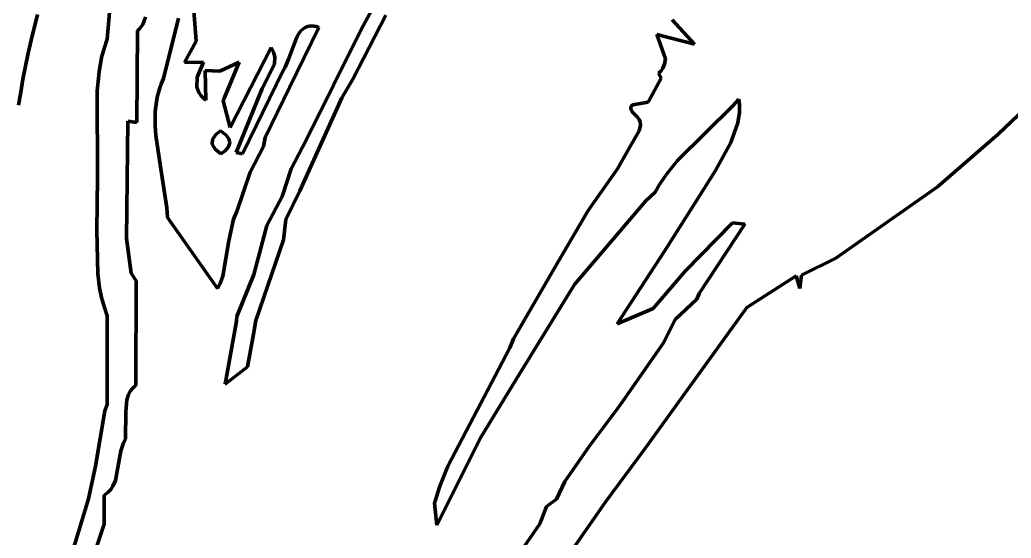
# Model space of a CAD drawing. Header units: millimetres. Extents: x 0 to 7.9, y 0 to 11.
# Drawn here: x 1.666 to 3.256, y 2.075 to 2.907 of the extents above; entities that cross this region are included whole.
import ezdxf

# ---------------------------------------------------------------- set-up
doc = ezdxf.new("R2010")
doc.units = ezdxf.units.MM
doc.layers.add('color#020202ff', color=7, linetype='CONTINUOUS', lineweight=100)
doc.layers.add('color#ffffffff', color=7, linetype='CONTINUOUS', lineweight=100)

msp = doc.modelspace()

# ---------------------------------------------------------------- linework, layer by layer
at = {"layer": 'color#020202ff'}
for p, q in [((1.8062, 2.8757), (1.8159, 2.9897)), ((1.9427, 2.9568), (1.949, 2.8726)), ((1.6948, 2.9152), (1.6844, 2.874)), ((1.8679, 2.9112), (1.8634, 2.8994)), ((1.8968, 2.8125), (1.9206, 2.9093)), ((2.2533, 2.9142), (2.2002, 2.8114)), ((2.2129, 2.8903), (2.2307, 2.9225)), ((1.8634, 2.8994), (1.8588, 2.893)), ((2.1456, 2.8946), (2.0989, 2.7982)), ((2.1199, 2.8917), (2.1223, 2.8935)), ((2.1223, 2.8935), (2.1249, 2.8949)), ((2.1249, 2.8949), (2.1277, 2.896)), ((2.1277, 2.896), (2.1308, 2.8966)), ((2.1308, 2.8966), (2.1341, 2.8968)), ((2.1341, 2.8968), (2.1377, 2.8966)), ((2.1377, 2.8966), (2.1415, 2.8959)), ((2.1415, 2.8959), (2.1456, 2.8946)), ((2.7481, 2.8677), (2.7125, 2.9067)), ((1.8547, 2.8892), (1.8537, 2.7419)), ((1.8588, 2.893), (1.8547, 2.8892)), ((2.0973, 2.8434), (2.1102, 2.8788)), ((2.1102, 2.8788), (2.1136, 2.8847)), ((2.1136, 2.8847), (2.1176, 2.8897)), ((2.1176, 2.8897), (2.1199, 2.8917)), ((2.1256, 2.7139), (2.2129, 2.8903)), ((2.7013, 2.8439), (2.6878, 2.8833)), ((2.6878, 2.8833), (2.7481, 2.8677)), ((1.6844, 2.874), (1.6797, 2.8533)), ((1.8012, 2.8609), (1.8062, 2.8757)), ((1.949, 2.8726), (1.9303, 2.8381)), ((2.0034, 2.7339), (2.0694, 2.8622)), ((2.0694, 2.8622), (2.0731, 2.8547)), ((1.6797, 2.8533), (1.6753, 2.8325)), ((1.7932, 2.8234), (1.7973, 2.846)), ((1.7973, 2.846), (1.8012, 2.8609)), ((2.0731, 2.8547), (2.0749, 2.8474)), ((2.0749, 2.8474), (2.0748, 2.8357)), ((1.6753, 2.8325), (1.6712, 2.8116)), ((1.9303, 2.8381), (1.9607, 2.8385)), ((1.9607, 2.8385), (1.9504, 2.8146)), ((1.9867, 2.8241), (2.0177, 2.8389)), ((2.0177, 2.8389), (1.9946, 2.7821)), ((2.0748, 2.8357), (2.0546, 2.7966)), ((2.0887, 2.8254), (2.0919, 2.8306)), ((2.0919, 2.8306), (2.0973, 2.8434)), ((2.6973, 2.8291), (2.7001, 2.8354)), ((2.7001, 2.8354), (2.7013, 2.8439)), ((1.7903, 2.7928), (1.7932, 2.8234)), ((1.9504, 2.8146), (1.9503, 2.7988)), ((1.9647, 2.778), (1.9635, 2.8253)), ((1.9635, 2.8253), (1.9867, 2.8241)), ((2.0231, 2.6918), (2.0887, 2.8254)), ((2.6905, 2.821), (2.6944, 2.825)), ((2.6947, 2.8131), (2.6905, 2.821)), ((2.6944, 2.825), (2.6973, 2.8291)), ((3.3299, 2.814), (3.2352, 2.7231)), ((1.6712, 2.8116), (1.6676, 2.7907)), ((1.8908, 2.7977), (1.8936, 2.8051)), ((1.8936, 2.8051), (1.8968, 2.8125)), ((1.9503, 2.7988), (1.9533, 2.7903)), ((2.0989, 2.7982), (2.0597, 2.7178)), ((2.2002, 2.8114), (2.1823, 2.7818)), ((2.6737, 2.7748), (2.6947, 2.8131)), ((1.6676, 2.7907), (1.6643, 2.7696)), ((1.7908, 2.6536), (1.7903, 2.7928)), ((1.8852, 2.7751), (1.8867, 2.7826)), ((1.8867, 2.7826), (1.8885, 2.7902)), ((1.8885, 2.7902), (1.8908, 2.7977)), ((1.9533, 2.7903), (1.9572, 2.7846)), ((1.9572, 2.7846), (1.9626, 2.7795)), ((1.9946, 2.7821), (1.9924, 2.7768)), ((2.0546, 2.7966), (2.0131, 2.6941)), ((1.8835, 2.7599), (1.8842, 2.7675)), ((1.8842, 2.7675), (1.8852, 2.7751)), ((1.9626, 2.7795), (1.9647, 2.778)), ((1.9924, 2.7768), (2.0034, 2.7339)), ((2.1823, 2.7818), (2.1153, 2.6325)), ((2.6458, 2.7646), (2.6462, 2.7676)), ((2.6462, 2.7676), (2.6491, 2.7706)), ((2.6491, 2.7706), (2.6737, 2.7748)), ((2.8099, 2.769), (2.721, 2.681)), ((2.8189, 2.7795), (2.8099, 2.769)), ((2.8201, 2.7707), (2.8189, 2.7795)), ((2.8202, 2.7579), (2.8201, 2.7707)), ((1.8831, 2.7522), (1.8835, 2.7599)), ((1.8832, 2.7368), (1.8831, 2.7522)), ((2.6466, 2.7622), (2.6458, 2.7646)), ((2.6483, 2.7593), (2.6466, 2.7622)), ((2.6511, 2.756), (2.6483, 2.7593)), ((2.6529, 2.7542), (2.6511, 2.756)), ((2.6567, 2.7506), (2.6529, 2.7542)), ((2.6594, 2.747), (2.6567, 2.7506)), ((2.8177, 2.7414), (2.8202, 2.7579)), ((1.8392, 2.7441), (1.8373, 2.5561)), ((1.8537, 2.7419), (1.8392, 2.7441)), ((1.8843, 2.7214), (1.8832, 2.7368)), ((2.661, 2.7433), (2.6594, 2.747)), ((2.6594, 2.7286), (2.6617, 2.7378)), ((2.6617, 2.7378), (2.661, 2.7433)), ((2.8063, 2.71), (2.8177, 2.7414)), ((1.8913, 2.6747), (1.8843, 2.7214)), ((1.9804, 2.7225), (1.9753, 2.7148)), ((1.9882, 2.7289), (1.9804, 2.7225)), ((1.9966, 2.7224), (1.9882, 2.7289)), ((2.0015, 2.7158), (1.9966, 2.7224)), ((2.6431, 2.7009), (2.6594, 2.7286)), ((3.2352, 2.7231), (3.1379, 2.6389)), ((1.9753, 2.7148), (1.9749, 2.7071)), ((1.9749, 2.7071), (1.9793, 2.6993)), ((1.9954, 2.6966), (2.0009, 2.703)), ((2.0009, 2.703), (2.003, 2.7094)), ((2.003, 2.7094), (2.0015, 2.7158)), ((2.0572, 2.7036), (2.0355, 2.6623)), ((2.0597, 2.7178), (2.0572, 2.7036)), ((2.1011, 2.6677), (2.1256, 2.7139)), ((2.782, 2.6651), (2.8063, 2.71)), ((1.9793, 2.6993), (1.9885, 2.6916)), ((1.9885, 2.6916), (1.9954, 2.6966)), ((2.0131, 2.6941), (2.0231, 2.6918)), ((2.6245, 2.6677), (2.6431, 2.7009)), ((1.9022, 2.6049), (1.8913, 2.6747)), ((2.721, 2.681), (2.7035, 2.6597)), ((2.0355, 2.6623), (2.0144, 2.5995)), ((2.087, 2.6233), (2.1011, 2.6677)), ((2.5777, 2.601), (2.6245, 2.6677)), ((2.7035, 2.6597), (2.6919, 2.6424)), ((2.7483, 2.6117), (2.782, 2.6651)), ((1.7899, 2.5688), (1.7908, 2.6536)), ((2.6919, 2.6424), (2.6851, 2.6302)), ((3.1379, 2.6389), (2.9747, 2.5242)), ((2.0624, 2.577), (2.087, 2.6233)), ((2.1153, 2.6325), (2.0926, 2.5862)), ((2.6851, 2.6302), (2.6698, 2.6165)), ((2.6698, 2.6165), (2.5554, 2.4822)), ((2.6997, 2.5358), (2.7483, 2.6117)), ((1.903, 2.5895), (1.9022, 2.6049)), ((2.0144, 2.5995), (2.0091, 2.5871)), ((2.5263, 2.5131), (2.5777, 2.601)), ((1.9831, 2.4757), (1.903, 2.5895)), ((2.0091, 2.5871), (2.0016, 2.5524)), ((2.0417, 2.498), (2.0624, 2.577)), ((2.0926, 2.5862), (2.0889, 2.5538)), ((2.8089, 2.5811), (2.733, 2.5036)), ((2.7558, 2.468), (2.8286, 2.5792)), ((2.8286, 2.5792), (2.8089, 2.5811)), ((1.7911, 2.4994), (1.7899, 2.5688)), ((1.8373, 2.5561), (1.8445, 2.5006)), ((2.0016, 2.5524), (1.992, 2.4958)), ((2.0889, 2.5538), (2.0446, 2.4245)), ((2.6243, 2.4192), (2.6997, 2.5358)), ((2.4577, 2.3953), (2.5263, 2.5131)), ((2.9747, 2.5242), (2.9196, 2.4973)), ((1.7941, 2.4766), (1.7911, 2.4994)), ((1.8445, 2.5006), (1.853, 2.4883)), ((1.992, 2.4958), (1.9873, 2.4836)), ((2.0143, 2.431), (2.0417, 2.498)), ((2.733, 2.5036), (2.682, 2.4438)), ((2.911, 2.496), (2.8318, 2.4452)), ((2.9169, 2.476), (2.911, 2.496)), ((2.9196, 2.4973), (2.9169, 2.476)), ((1.853, 2.4883), (1.8521, 2.3202)), ((1.9873, 2.4836), (1.9831, 2.4757)), ((2.5554, 2.4822), (2.4625, 2.3307)), ((1.7971, 2.4616), (1.7941, 2.4766)), ((2.752, 2.4588), (2.7558, 2.468)), ((1.8012, 2.4467), (1.7971, 2.4616)), ((2.7173, 2.4261), (2.752, 2.4588)), ((1.8064, 2.432), (1.8012, 2.4467)), ((2.682, 2.4438), (2.6243, 2.4192)), ((2.8318, 2.4452), (2.6683, 2.2187)), ((1.8061, 2.2898), (1.8064, 2.432)), ((1.9953, 2.3222), (2.0138, 2.4234)), ((2.0138, 2.4234), (2.0143, 2.431)), ((2.0446, 2.4245), (2.041, 2.4028)), ((2.6986, 2.3884), (2.7173, 2.4261)), ((2.041, 2.4028), (2.0314, 2.35)), ((2.4519, 2.3806), (2.4577, 2.3953)), ((2.6286, 2.2881), (2.6986, 2.3884)), ((2.3525, 2.1906), (2.4519, 2.3806)), ((2.0314, 2.35), (1.9953, 2.3222)), ((2.4625, 2.3307), (2.4047, 2.2365)), ((1.8405, 2.3057), (1.8378, 2.2972)), ((1.8433, 2.311), (1.8405, 2.3057)), ((1.8472, 2.3158), (1.8433, 2.311)), ((1.8495, 2.318), (1.8472, 2.3158)), ((1.8521, 2.3202), (1.8495, 2.318)), ((1.8027, 2.2796), (1.8061, 2.2898)), ((1.8378, 2.2972), (1.8363, 2.2786)), ((1.7875, 2.1906), (1.8027, 2.2796)), ((1.8363, 2.2786), (1.8359, 2.2342)), ((2.5802, 2.2241), (2.6286, 2.2881)), ((1.8325, 2.2283), (1.828, 2.2154)), ((1.8359, 2.2342), (1.8325, 2.2283)), ((2.4047, 2.2365), (2.3349, 2.0964)), ((1.828, 2.2154), (1.8194, 2.1679)), ((2.5399, 2.1661), (2.5802, 2.2241)), ((2.6683, 2.2187), (2.606, 2.1339)), ((1.7762, 2.1386), (1.7875, 2.1906)), ((2.3399, 2.1587), (2.3525, 2.1906)), ((1.8194, 2.1679), (1.8155, 2.1589)), ((2.5266, 2.1378), (2.5399, 2.1661)), ((1.8045, 2.1464), (1.8014, 2.1443)), ((1.8072, 2.1486), (1.8045, 2.1464)), ((1.8119, 2.1535), (1.8072, 2.1486)), ((1.8155, 2.1589), (1.8119, 2.1535)), ((2.3309, 2.1316), (2.3399, 2.1587)), ((1.7049, 1.9042), (1.7762, 2.1386)), ((1.8014, 2.1443), (1.8015, 2.0979)), ((2.3349, 2.0964), (2.3309, 2.1316)), ((2.5106, 2.1259), (2.5266, 2.1378)), ((2.606, 2.1339), (2.5447, 2.0464)), ((2.5001, 2.0984), (2.5106, 2.1259)), ((2.3978, 1.9502), (2.5001, 2.0984)), ((1.8015, 2.0979), (1.7004, 1.7996))]:
    msp.add_line(p, q, dxfattribs=at)
at = {"layer": 'color#ffffffff'}
for p, q in [((1.8159, 2.9897), (1.8062, 2.8757)), ((1.949, 2.8726), (1.9427, 2.9568)), ((1.6844, 2.874), (1.6948, 2.9152)), ((1.8634, 2.8994), (1.8679, 2.9112)), ((1.9206, 2.9093), (1.8968, 2.8125)), ((2.2002, 2.8114), (2.2533, 2.9142)), ((2.2307, 2.9225), (2.2129, 2.8903)), ((1.8588, 2.893), (1.8634, 2.8994)), ((2.0989, 2.7982), (2.1456, 2.8946)), ((2.1223, 2.8935), (2.1199, 2.8917)), ((2.1249, 2.8949), (2.1223, 2.8935)), ((2.1277, 2.896), (2.1249, 2.8949)), ((2.1308, 2.8966), (2.1277, 2.896)), ((2.1341, 2.8968), (2.1308, 2.8966)), ((2.1377, 2.8966), (2.1341, 2.8968)), ((2.1415, 2.8959), (2.1377, 2.8966)), ((2.1456, 2.8946), (2.1415, 2.8959)), ((2.7125, 2.9067), (2.7481, 2.8677)), ((1.8537, 2.7419), (1.8547, 2.8892)), ((1.8547, 2.8892), (1.8588, 2.893)), ((2.1102, 2.8788), (2.0973, 2.8434)), ((2.1136, 2.8847), (2.1102, 2.8788)), ((2.1176, 2.8897), (2.1136, 2.8847)), ((2.1199, 2.8917), (2.1176, 2.8897)), ((2.2129, 2.8903), (2.1256, 2.7139)), ((2.7481, 2.8677), (2.6878, 2.8833)), ((2.6878, 2.8833), (2.7013, 2.8439)), ((1.6797, 2.8533), (1.6844, 2.874)), ((1.8062, 2.8757), (1.8012, 2.8609)), ((1.9303, 2.8381), (1.949, 2.8726)), ((2.0694, 2.8622), (2.0034, 2.7339)), ((2.0731, 2.8547), (2.0694, 2.8622)), ((1.6753, 2.8325), (1.6797, 2.8533)), ((1.7973, 2.846), (1.7932, 2.8234)), ((1.8012, 2.8609), (1.7973, 2.846)), ((2.0749, 2.8474), (2.0731, 2.8547)), ((2.0748, 2.8357), (2.0749, 2.8474)), ((1.6712, 2.8116), (1.6753, 2.8325)), ((1.9607, 2.8385), (1.9303, 2.8381)), ((1.9504, 2.8146), (1.9607, 2.8385)), ((2.0177, 2.8389), (1.9867, 2.8241)), ((1.9946, 2.7821), (2.0177, 2.8389)), ((2.0546, 2.7966), (2.0748, 2.8357)), ((2.0919, 2.8306), (2.0887, 2.8254)), ((2.0973, 2.8434), (2.0919, 2.8306)), ((2.7001, 2.8354), (2.6973, 2.8291)), ((2.7013, 2.8439), (2.7001, 2.8354)), ((1.7932, 2.8234), (1.7903, 2.7928)), ((1.9503, 2.7988), (1.9504, 2.8146)), ((1.9867, 2.8241), (1.9635, 2.8253)), ((1.9635, 2.8253), (1.9647, 2.778)), ((2.0887, 2.8254), (2.0231, 2.6918)), ((2.6944, 2.825), (2.6905, 2.821)), ((2.6905, 2.821), (2.6947, 2.8131)), ((2.6973, 2.8291), (2.6944, 2.825)), ((3.2352, 2.7231), (3.3299, 2.814)), ((1.6676, 2.7907), (1.6712, 2.8116)), ((1.8936, 2.8051), (1.8908, 2.7977)), ((1.8968, 2.8125), (1.8936, 2.8051)), ((1.9533, 2.7903), (1.9503, 2.7988)), ((2.0597, 2.7178), (2.0989, 2.7982)), ((2.1823, 2.7818), (2.2002, 2.8114)), ((2.6947, 2.8131), (2.6737, 2.7748)), ((1.6643, 2.7696), (1.6676, 2.7907)), ((1.7903, 2.7928), (1.7908, 2.6536)), ((1.8867, 2.7826), (1.8852, 2.7751)), ((1.8885, 2.7902), (1.8867, 2.7826)), ((1.8908, 2.7977), (1.8885, 2.7902)), ((1.9572, 2.7846), (1.9533, 2.7903)), ((1.9626, 2.7795), (1.9572, 2.7846)), ((1.9924, 2.7768), (1.9946, 2.7821)), ((2.0131, 2.6941), (2.0546, 2.7966)), ((1.8842, 2.7675), (1.8835, 2.7599)), ((1.8852, 2.7751), (1.8842, 2.7675)), ((1.9647, 2.778), (1.9626, 2.7795)), ((2.0034, 2.7339), (1.9924, 2.7768)), ((2.1153, 2.6325), (2.1823, 2.7818)), ((2.6462, 2.7676), (2.6458, 2.7646)), ((2.6491, 2.7706), (2.6462, 2.7676)), ((2.6737, 2.7748), (2.6491, 2.7706)), ((2.721, 2.681), (2.8099, 2.769)), ((2.8099, 2.769), (2.8189, 2.7795)), ((2.8189, 2.7795), (2.8201, 2.7707)), ((2.8201, 2.7707), (2.8202, 2.7579)), ((1.8835, 2.7599), (1.8831, 2.7522)), ((1.8831, 2.7522), (1.8832, 2.7368)), ((2.6458, 2.7646), (2.6466, 2.7622)), ((2.6466, 2.7622), (2.6483, 2.7593)), ((2.6483, 2.7593), (2.6511, 2.756)), ((2.6511, 2.756), (2.6529, 2.7542)), ((2.6529, 2.7542), (2.6567, 2.7506)), ((2.6567, 2.7506), (2.6594, 2.747)), ((2.8202, 2.7579), (2.8177, 2.7414)), ((1.8373, 2.5561), (1.8392, 2.7441)), ((1.8392, 2.7441), (1.8537, 2.7419)), ((1.8832, 2.7368), (1.8843, 2.7214)), ((2.6594, 2.747), (2.661, 2.7433)), ((2.6617, 2.7378), (2.6594, 2.7286)), ((2.661, 2.7433), (2.6617, 2.7378)), ((2.8177, 2.7414), (2.8063, 2.71)), ((1.8843, 2.7214), (1.8913, 2.6747)), ((1.9753, 2.7148), (1.9804, 2.7225)), ((1.9804, 2.7225), (1.9882, 2.7289)), ((1.9882, 2.7289), (1.9966, 2.7224)), ((1.9966, 2.7224), (2.0015, 2.7158)), ((2.6594, 2.7286), (2.6431, 2.7009)), ((3.1379, 2.6389), (3.2352, 2.7231)), ((1.9749, 2.7071), (1.9753, 2.7148)), ((1.9793, 2.6993), (1.9749, 2.7071)), ((2.0009, 2.703), (1.9954, 2.6966)), ((2.003, 2.7094), (2.0009, 2.703)), ((2.0015, 2.7158), (2.003, 2.7094)), ((2.0355, 2.6623), (2.0572, 2.7036)), ((2.0572, 2.7036), (2.0597, 2.7178)), ((2.1256, 2.7139), (2.1011, 2.6677)), ((2.8063, 2.71), (2.782, 2.6651)), ((1.9885, 2.6916), (1.9793, 2.6993)), ((1.9954, 2.6966), (1.9885, 2.6916)), ((2.0231, 2.6918), (2.0131, 2.6941)), ((2.6431, 2.7009), (2.6245, 2.6677)), ((1.8913, 2.6747), (1.9022, 2.6049)), ((2.7035, 2.6597), (2.721, 2.681)), ((2.0144, 2.5995), (2.0355, 2.6623)), ((2.1011, 2.6677), (2.087, 2.6233)), ((2.6245, 2.6677), (2.5777, 2.601)), ((2.6919, 2.6424), (2.7035, 2.6597)), ((2.782, 2.6651), (2.7483, 2.6117)), ((1.7908, 2.6536), (1.7899, 2.5688)), ((2.6851, 2.6302), (2.6919, 2.6424)), ((2.9747, 2.5242), (3.1379, 2.6389)), ((2.087, 2.6233), (2.0624, 2.577)), ((2.0926, 2.5862), (2.1153, 2.6325)), ((2.6698, 2.6165), (2.6851, 2.6302)), ((2.5554, 2.4822), (2.6698, 2.6165)), ((2.7483, 2.6117), (2.6997, 2.5358)), ((1.9022, 2.6049), (1.903, 2.5895)), ((2.0091, 2.5871), (2.0144, 2.5995)), ((2.5777, 2.601), (2.5263, 2.5131)), ((1.903, 2.5895), (1.9831, 2.4757)), ((2.0016, 2.5524), (2.0091, 2.5871)), ((2.0624, 2.577), (2.0417, 2.498)), ((2.0889, 2.5538), (2.0926, 2.5862)), ((2.733, 2.5036), (2.8089, 2.5811)), ((2.8286, 2.5792), (2.7558, 2.468)), ((2.8089, 2.5811), (2.8286, 2.5792)), ((1.7899, 2.5688), (1.7911, 2.4994)), ((1.8445, 2.5006), (1.8373, 2.5561)), ((1.992, 2.4958), (2.0016, 2.5524)), ((2.0446, 2.4245), (2.0889, 2.5538)), ((2.6997, 2.5358), (2.6243, 2.4192)), ((2.5263, 2.5131), (2.4577, 2.3953)), ((2.9196, 2.4973), (2.9747, 2.5242)), ((1.7911, 2.4994), (1.7941, 2.4766)), ((1.853, 2.4883), (1.8445, 2.5006)), ((1.9873, 2.4836), (1.992, 2.4958)), ((2.0417, 2.498), (2.0143, 2.431)), ((2.682, 2.4438), (2.733, 2.5036)), ((2.8318, 2.4452), (2.911, 2.496)), ((2.911, 2.496), (2.9169, 2.476)), ((2.9169, 2.476), (2.9196, 2.4973)), ((1.8521, 2.3202), (1.853, 2.4883)), ((1.9831, 2.4757), (1.9873, 2.4836)), ((2.4625, 2.3307), (2.5554, 2.4822)), ((1.7941, 2.4766), (1.7971, 2.4616)), ((2.7558, 2.468), (2.752, 2.4588)), ((1.7971, 2.4616), (1.8012, 2.4467)), ((2.752, 2.4588), (2.7173, 2.4261)), ((1.8012, 2.4467), (1.8064, 2.432)), ((2.6243, 2.4192), (2.682, 2.4438)), ((2.6683, 2.2187), (2.8318, 2.4452)), ((1.8064, 2.432), (1.8061, 2.2898)), ((2.0138, 2.4234), (1.9953, 2.3222)), ((2.0143, 2.431), (2.0138, 2.4234)), ((2.041, 2.4028), (2.0446, 2.4245)), ((2.7173, 2.4261), (2.6986, 2.3884)), ((2.0314, 2.35), (2.041, 2.4028)), ((2.4577, 2.3953), (2.4519, 2.3806)), ((2.6986, 2.3884), (2.6286, 2.2881)), ((2.4519, 2.3806), (2.3525, 2.1906)), ((1.9953, 2.3222), (2.0314, 2.35)), ((2.4047, 2.2365), (2.4625, 2.3307)), ((1.8378, 2.2972), (1.8405, 2.3057)), ((1.8405, 2.3057), (1.8433, 2.311)), ((1.8433, 2.311), (1.8472, 2.3158)), ((1.8472, 2.3158), (1.8495, 2.318)), ((1.8495, 2.318), (1.8521, 2.3202)), ((1.8061, 2.2898), (1.8027, 2.2796)), ((1.8363, 2.2786), (1.8378, 2.2972)), ((1.8027, 2.2796), (1.7875, 2.1906)), ((1.8359, 2.2342), (1.8363, 2.2786)), ((2.6286, 2.2881), (2.5802, 2.2241)), ((1.828, 2.2154), (1.8325, 2.2283)), ((1.8325, 2.2283), (1.8359, 2.2342)), ((2.3349, 2.0964), (2.4047, 2.2365)), ((1.8194, 2.1679), (1.828, 2.2154)), ((2.5802, 2.2241), (2.5399, 2.1661)), ((2.606, 2.1339), (2.6683, 2.2187)), ((1.7875, 2.1906), (1.7762, 2.1386)), ((2.3525, 2.1906), (2.3399, 2.1587)), ((1.8155, 2.1589), (1.8194, 2.1679)), ((2.5399, 2.1661), (2.5266, 2.1378)), ((1.8014, 2.1443), (1.8045, 2.1464)), ((1.8045, 2.1464), (1.8072, 2.1486)), ((1.8072, 2.1486), (1.8119, 2.1535)), ((1.8119, 2.1535), (1.8155, 2.1589)), ((2.3399, 2.1587), (2.3309, 2.1316)), ((1.7762, 2.1386), (1.7049, 1.9042)), ((1.8015, 2.0979), (1.8014, 2.1443)), ((2.3309, 2.1316), (2.3349, 2.0964)), ((2.5266, 2.1378), (2.5106, 2.1259)), ((2.5447, 2.0464), (2.606, 2.1339)), ((2.5106, 2.1259), (2.5001, 2.0984)), ((2.5001, 2.0984), (2.3978, 1.9502)), ((1.7004, 1.7996), (1.8015, 2.0979))]:
    msp.add_line(p, q, dxfattribs=at)

doc.saveas('drawing.dxf')
